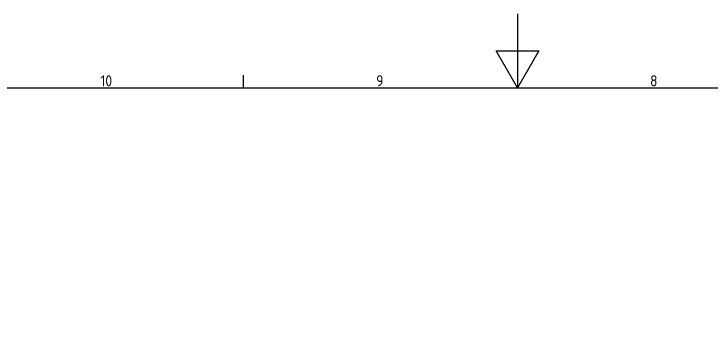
# Model space of a CAD drawing. Header units: millimetres. Extents: x 0 to 2378, y 0 to 1682.
# Drawn here: x 915.8 to 1294.1, y 1511.1 to 1682 of the extents above; entities that cross this region are included whole.
import ezdxf

# ---------------------------------------------------------------- set-up
doc = ezdxf.new("R2010")
doc.units = ezdxf.units.MM
doc.header["$LTSCALE"] = 2
doc.layers.get('0').update_dxf_attribs({"color": 3, "lineweight": 25, "true_color": 0x00ff00})
doc.layers.add('경계(ISO)', color=7, linetype='Continuous', lineweight=25)
doc.styles.add('문자 텍스트_PSTEK_POSCO', font='isocp.shx')

# ---------------------------------------------------------------- blocks, each defined once
blk = doc.blocks.new('경계 Default Border')
at = {"layer": '경계(ISO)'}
blk.add_line((520.19, 821), (520.19, 824.4), dxfattribs=at)
at = {"layer": '경계(ISO)', "flags": 128}
for points in [[(594.5, 841), (594.5, 821), (588.73, 831), (600.27, 831), (594.5, 821)], [(20, 20), (20, 821), (1169, 821), (1169, 20), (20, 20)]]:
    blk.add_lwpolyline(points, dxfattribs=at)
at = {"layer": '경계(ISO)', "color": 2, "true_color": 0xffff00, "char_height": 3, "attachment_point": 7, "style": '문자 텍스트_PSTEK_POSCO'}
for s, insert in [('10', (481.35, 821.37)), ('9', (556.18, 821.37)), ('8', (630.49, 821.37))]:
    blk.add_mtext(s, dxfattribs=dict(at, insert=insert))

msp = doc.modelspace()

# ---------------------------------------------------------------- block references
at = {"xscale": 2, "yscale": 2, "zscale": 2}
msp.add_blockref('경계 Default Border', (0, 0), dxfattribs=at)

doc.saveas('drawing.dxf')
